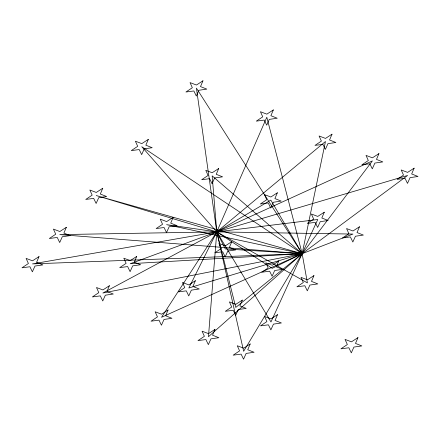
<?xml version="1.0" encoding="UTF-8"?>
<svg xmlns="http://www.w3.org/2000/svg" width="440" height="440" viewBox="0 0 440 440"><rect width="100%" height="100%" fill="white"/><g stroke="black" fill="none" stroke-linecap="round" stroke-linejoin="round"><path stroke-width="0.66" d="M216.788 231.886L208.456 336.71L302.154 253.666L407.589 175.478L216.788 231.886L130.191 263.731L302.154 253.666L352.941 234.075L216.788 231.886L59.796 234.608L302.154 253.666L372.394 160.913L216.788 231.886L102.867 293.029L302.154 253.666L325.463 141.499L216.788 231.886L161.524 317.295L302.154 253.666L266.805 117.233L216.788 231.886L188.848 287.997L302.154 253.666L307.406 282.904L216.788 231.886L96.228 195.542L302.154 253.666L243.65 351.269L216.788 231.886L196.411 88.11L302.154 253.666L235.78 307.411L216.788 231.886L212.157 175.83L302.154 253.666L272.206 268.345L216.788 231.886L141.768 146.713L302.154 253.666L32.472 263.906L216.788 231.886L317.746 219.516L270.974 321.97L216.788 231.886L166.617 224.664L302.154 253.666L270.82 200.101L216.788 231.886L225.28 248.93L302.154 253.666M39.012 256.608L36.564 262.389L42.889 264.908L34.964 266.057L32.373 271.827L29.92 266.756L22 267.801L28.408 263.516L26.103 258.396L32.511 260.815L39.012 256.608M66.33 227.304L63.888 233.085L70.208 235.609L62.288 236.759L59.697 242.528L57.244 237.457L49.324 238.502L55.732 234.218L53.422 229.097L59.835 231.517L66.33 227.304M102.762 188.243L100.314 194.024L106.639 196.543L98.714 197.692L96.129 203.462L93.676 198.391L85.756 199.436L92.163 195.151L89.854 190.031L96.267 192.451L102.762 188.243M148.302 139.409L145.855 145.189L152.18 147.708L144.254 148.863L141.663 154.627L139.216 149.562L131.291 150.601L137.698 146.322L135.394 141.196L141.806 143.616L148.302 139.409M109.401 285.725L106.953 291.506L113.278 294.03L105.353 295.18L102.767 300.944L100.314 295.878L92.395 296.923L98.802 292.639L96.492 287.518L102.905 289.938L109.401 285.725M202.945 80.812L200.503 86.592L206.822 89.111L198.902 90.266L196.312 96.03L193.859 90.965L185.939 92.004L192.346 87.72L190.036 82.599L196.449 85.019L202.945 80.812M136.725 256.427L134.277 262.207L140.602 264.726L132.677 265.881L130.092 271.645L127.639 266.579L119.713 267.625L126.126 263.34L123.816 258.214L130.229 260.639L136.725 256.427M173.156 217.36L170.709 223.141L177.034 225.665L169.109 226.815L166.518 232.584L164.071 227.513L156.145 228.558L162.553 224.274L160.248 219.153L166.661 221.573L173.156 217.36M218.691 168.531L216.249 174.312L222.569 176.831L214.649 177.986L212.058 183.75L209.605 178.684L201.685 179.724L208.093 175.439L205.782 170.319L212.196 172.739L218.691 168.531M168.064 309.997L165.616 315.777L171.941 318.296L164.016 319.445L161.425 325.215L158.978 320.144L151.052 321.189L157.46 316.905L155.155 311.784L161.562 314.204L168.064 309.997M195.382 280.698L192.94 286.479L199.26 288.998L191.34 290.147L188.749 295.916L186.296 290.846L178.376 291.891L184.784 287.606L182.474 282.486L188.887 284.906L195.382 280.698M273.339 109.934L270.892 115.715L277.216 118.234L269.291 119.383L266.706 125.153L264.253 120.082L256.328 121.127L262.74 116.842L260.43 111.722L266.844 114.142L273.339 109.934M231.814 241.632L229.367 247.412L235.691 249.931L227.766 251.081L225.181 256.85L222.728 251.779L214.808 252.824L221.216 248.54L218.906 243.419L225.319 245.839L231.814 241.632M214.99 329.411L212.542 335.192L218.867 337.711L210.941 338.861L208.357 344.63L205.904 339.559L197.978 340.604L204.391 336.32L202.081 331.199L208.494 333.619L214.99 329.411M277.354 192.797L274.906 198.578L281.232 201.097L273.306 202.252L270.716 208.016L268.268 202.95L260.343 203.995L266.75 199.711L264.446 194.585L270.859 197.01L277.354 192.797M242.314 300.108L239.866 305.888L246.191 308.413L238.266 309.562L235.675 315.332L233.228 310.261L225.302 311.305L231.71 307.021L229.405 301.901L235.818 304.32L242.314 300.108M331.997 134.2L329.555 139.981L335.874 142.5L327.954 143.655L325.364 149.419L322.911 144.353L314.991 145.393L321.398 141.108L319.088 135.988L325.501 138.408L331.997 134.2M278.74 261.047L276.298 266.827L282.618 269.346L274.697 270.496L272.107 276.265L269.654 271.194L261.734 272.239L268.142 267.954L265.832 262.834L272.245 265.254L278.74 261.047M250.184 343.97L247.742 349.75L254.062 352.27L246.136 353.425L243.551 359.189L241.098 354.123L233.178 355.163L239.586 350.878L237.276 345.757L243.689 348.178L250.184 343.97M277.508 314.672L275.061 320.452L281.386 322.971L273.46 324.12L270.875 329.89L268.422 324.819L260.497 325.864L266.91 321.58L264.6 316.459L271.013 318.879L277.508 314.672M324.28 212.212L321.833 217.993L328.158 220.512L320.232 221.667L317.647 227.431L315.194 222.365L307.274 223.41L313.682 219.126L311.372 214L317.784 216.42L324.28 212.212M313.94 275.605L311.493 281.386L317.818 283.905L309.892 285.06L307.302 290.824L304.854 285.758L296.929 286.798L303.336 282.513L301.032 277.393L307.445 279.812L313.94 275.605M378.928 153.615L376.481 159.396L382.806 161.915L374.88 163.07L372.29 168.834L369.842 163.768L361.917 164.808L368.324 160.523L366.02 155.403L372.433 157.823L378.928 153.615M359.475 226.776L357.033 232.556L363.352 235.076L355.432 236.225L352.841 241.995L350.389 236.924L342.469 237.969L348.876 233.684L346.566 228.564L352.979 230.984L359.475 226.776M414.123 168.173L411.675 173.954L418 176.479L410.075 177.628L407.49 183.392L405.036 178.327L397.111 179.372L403.524 175.087L401.214 169.966L407.627 172.387L414.123 168.173M357.945 337.629L355.504 343.409L361.823 345.928L353.903 347.077L351.312 352.847L348.86 347.776L340.94 348.821L347.347 344.536L345.037 339.416L351.45 341.836L357.945 337.629"/></g></svg>
